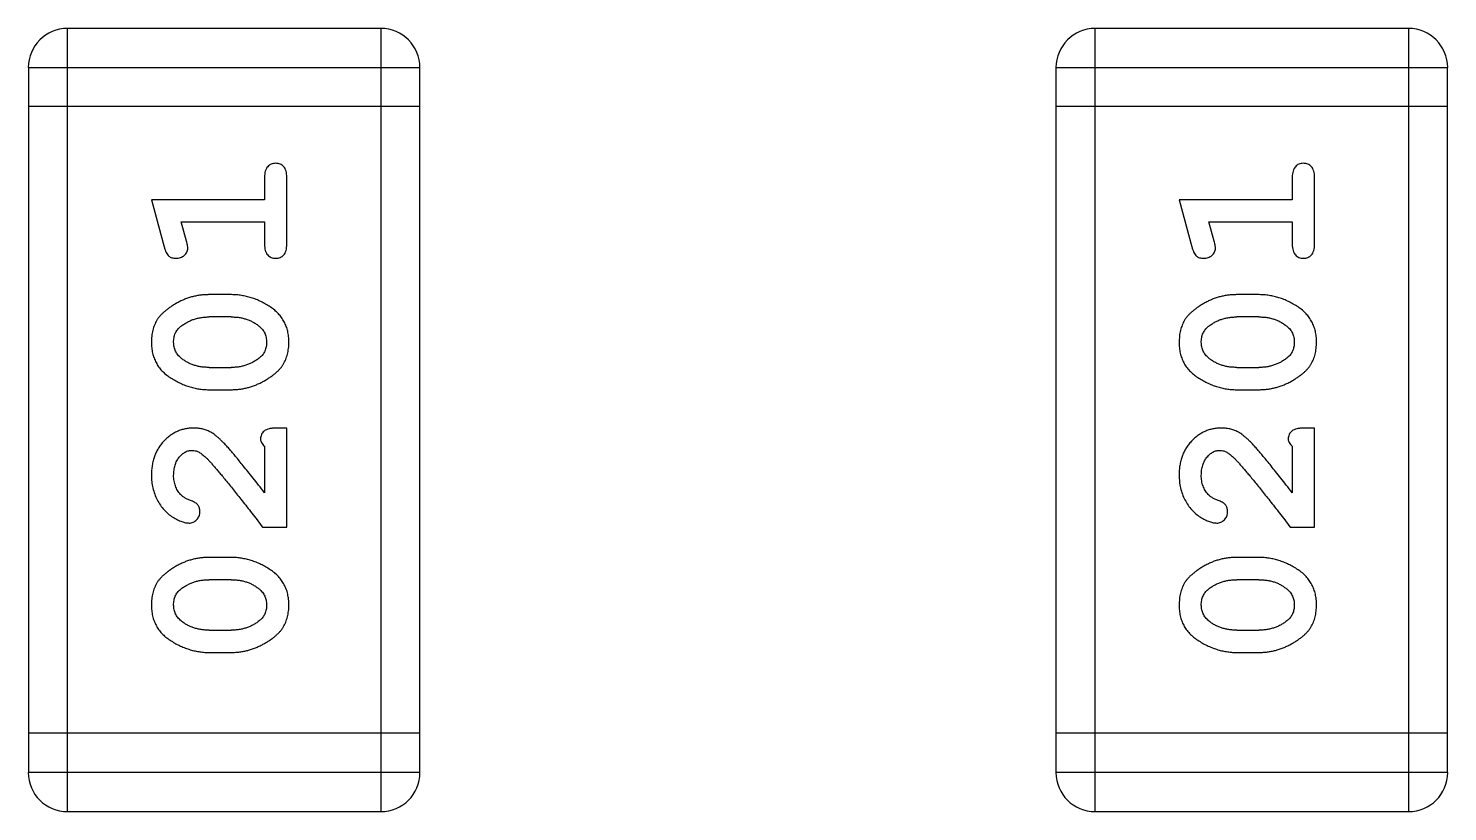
# Model space of a CAD drawing. Header units: millimetres. Extents: x 563 to 681, y 173 to 284.
# Drawn here: x 655.753 to 656.858, y 176.801 to 177.41 of the extents above; entities that cross this region are included whole.
import ezdxf

# ---------------------------------------------------------------- set-up
doc = ezdxf.new("R2010")
doc.units = ezdxf.units.MM
doc.header["$LTSCALE"] = 30.734
doc.layers.get('0').update_dxf_attribs({"linetype": 'CONTINUOUS'})

msp = doc.modelspace()

# ---------------------------------------------------------------- linework, layer by layer
at = {"linetype": 'Continuous'}
for p, q in [((656.0273, 177.4101), (655.7834, 177.4101)), ((655.7834, 176.8005), (655.7834, 177.4101)), ((656.0273, 177.4101), (656.0273, 176.8005)), ((656.8273, 177.4101), (656.5834, 177.4101)), ((656.5834, 176.8005), (656.5834, 177.4101)), ((656.8273, 177.4101), (656.8273, 176.8005)), ((655.753, 177.3796), (656.0578, 177.3796)), ((655.753, 177.3796), (655.753, 176.831)), ((656.0578, 176.831), (656.0578, 177.3796)), ((656.5529, 177.3796), (656.8577, 177.3796)), ((656.5529, 177.3796), (656.5529, 176.831)), ((656.8577, 176.831), (656.8577, 177.3796)), ((656.0578, 177.3492), (655.753, 177.3492)), ((656.8577, 177.3492), (656.5529, 177.3492)), ((655.9368, 177.2941), (655.9368, 177.2768)), ((655.9541, 177.2422), (655.9541, 177.2941)), ((656.7368, 177.2941), (656.7368, 177.2768)), ((656.7541, 177.2422), (656.7541, 177.2941)), ((655.9368, 177.2768), (655.8487, 177.2768)), ((655.8487, 177.2768), (655.8586, 177.2402)), ((656.7368, 177.2768), (656.6487, 177.2768)), ((656.6487, 177.2768), (656.6586, 177.2402)), ((655.8719, 177.2595), (655.9368, 177.2595)), ((655.876, 177.2445), (655.8719, 177.2595)), ((655.9368, 177.2595), (655.9368, 177.2422)), ((656.6718, 177.2595), (656.7368, 177.2595)), ((656.676, 177.2445), (656.6718, 177.2595)), ((656.7368, 177.2595), (656.7368, 177.2422)), ((655.9111, 177.2029), (655.8933, 177.2029)), ((656.7111, 177.2029), (656.6933, 177.2029)), ((655.9108, 177.1856), (655.8936, 177.1856)), ((656.7108, 177.1856), (656.6936, 177.1856)), ((655.8936, 177.1462), (655.9108, 177.1462)), ((656.6936, 177.1462), (656.7108, 177.1462)), ((655.8933, 177.1289), (655.9111, 177.1289)), ((656.6933, 177.1289), (656.7111, 177.1289)), ((655.9541, 177.099), (655.9463, 177.099)), ((655.9541, 177.0219), (655.9541, 177.099)), ((656.7541, 177.099), (656.7463, 177.099)), ((656.7541, 177.0219), (656.7541, 177.099)), ((655.9368, 177.0849), (655.9368, 177.0487)), ((656.7368, 177.0849), (656.7368, 177.0487)), ((655.9353, 177.0219), (655.9541, 177.0219)), ((656.7352, 177.0219), (656.7541, 177.0219)), ((655.9111, 176.9983), (655.8933, 176.9983)), ((656.7111, 176.9983), (656.6933, 176.9983)), ((655.9108, 176.981), (655.8936, 176.981)), ((656.7108, 176.981), (656.6936, 176.981)), ((655.8936, 176.9417), (655.9108, 176.9417)), ((656.6936, 176.9417), (656.7108, 176.9417)), ((655.8933, 176.9244), (655.9111, 176.9244)), ((656.6933, 176.9244), (656.7111, 176.9244)), ((656.0578, 176.8615), (655.753, 176.8615)), ((656.8577, 176.8615), (656.5529, 176.8615)), ((656.0578, 176.831), (655.753, 176.831)), ((656.8577, 176.831), (656.5529, 176.831)), ((655.7834, 176.8005), (656.0273, 176.8005)), ((656.5834, 176.8005), (656.8273, 176.8005))]:
    msp.add_line(p, q, dxfattribs=at)
for centre, start, end in [((655.7834, 177.3796), 90, 180), ((656.0273, 177.3796), 0, 90), ((656.5834, 177.3796), 90, 180), ((656.8273, 177.3796), 0, 90), ((655.7834, 176.831), 180, 270), ((656.0273, 176.831), 270, 0), ((656.5834, 176.831), 180, 270), ((656.8273, 176.831), 270, 0)]:
    msp.add_arc(centre, 0.0305, start, end, dxfattribs=at)
for points, knots in [([(655.9455, 177.3051), (655.9449, 177.3051), (655.9437, 177.305), (655.942, 177.3045), (655.9405, 177.3037), (655.9392, 177.3025), (655.9381, 177.301), (655.9373, 177.299), (655.9369, 177.2967), (655.9368, 177.295), (655.9368, 177.2941)], [0, 0, 0, 0, 0.11517, 0.223509, 0.328254, 0.438012, 0.553651, 0.682263, 0.830856, 1, 1, 1, 1]), ([(655.9541, 177.2941), (655.9541, 177.295), (655.9541, 177.2967), (655.9536, 177.299), (655.9529, 177.301), (655.9518, 177.3025), (655.9505, 177.3037), (655.949, 177.3045), (655.9473, 177.305), (655.9461, 177.3051), (655.9455, 177.3051)], [0, 0, 0, 0, 0.169012, 0.317488, 0.445429, 0.560977, 0.67065, 0.776666, 0.88492, 1, 1, 1, 1]), ([(656.7455, 177.3051), (656.7449, 177.3051), (656.7437, 177.305), (656.742, 177.3045), (656.7405, 177.3037), (656.7392, 177.3025), (656.7381, 177.301), (656.7373, 177.299), (656.7369, 177.2967), (656.7368, 177.295), (656.7368, 177.2941)], [0, 0, 0, 0, 0.11517, 0.223509, 0.328254, 0.438012, 0.553651, 0.682263, 0.830856, 1, 1, 1, 1]), ([(656.7541, 177.2941), (656.7541, 177.295), (656.7541, 177.2967), (656.7536, 177.299), (656.7529, 177.301), (656.7518, 177.3025), (656.7505, 177.3037), (656.7489, 177.3045), (656.7473, 177.305), (656.7461, 177.3051), (656.7455, 177.3051)], [0, 0, 0, 0, 0.169012, 0.317488, 0.445429, 0.560977, 0.67065, 0.776666, 0.88492, 1, 1, 1, 1]), ([(655.877, 177.2391), (655.877, 177.2394), (655.877, 177.2402), (655.8768, 177.2414), (655.8764, 177.2429), (655.8762, 177.2439), (655.876, 177.2445)], [0, 0, 0, 0, 0.183151, 0.413144, 0.682305, 1, 1, 1, 1]), ([(655.9368, 177.2422), (655.9368, 177.2413), (655.9369, 177.2396), (655.9373, 177.2373), (655.9381, 177.2353), (655.9392, 177.2338), (655.9405, 177.2326), (655.942, 177.2318), (655.9437, 177.2313), (655.9449, 177.2312), (655.9455, 177.2312)], [0, 0, 0, 0, 0.169102, 0.317658, 0.446239, 0.563118, 0.671828, 0.776546, 0.884858, 1, 1, 1, 1]), ([(655.9455, 177.2312), (655.9461, 177.2312), (655.9473, 177.2313), (655.949, 177.2318), (655.9505, 177.2326), (655.9518, 177.2338), (655.9529, 177.2353), (655.9536, 177.2373), (655.9541, 177.2396), (655.9541, 177.2413), (655.9541, 177.2422)], [0, 0, 0, 0, 0.115051, 0.223278, 0.329269, 0.437893, 0.554681, 0.682591, 0.83103, 1, 1, 1, 1]), ([(656.677, 177.2391), (656.677, 177.2394), (656.677, 177.2402), (656.6768, 177.2414), (656.6764, 177.2429), (656.6762, 177.2439), (656.676, 177.2445)], [0, 0, 0, 0, 0.183151, 0.413144, 0.682305, 1, 1, 1, 1]), ([(656.7368, 177.2422), (656.7368, 177.2413), (656.7369, 177.2396), (656.7373, 177.2373), (656.7381, 177.2353), (656.7392, 177.2338), (656.7405, 177.2326), (656.742, 177.2318), (656.7437, 177.2313), (656.7449, 177.2312), (656.7455, 177.2312)], [0, 0, 0, 0, 0.169102, 0.317658, 0.446239, 0.563118, 0.671828, 0.776546, 0.884858, 1, 1, 1, 1]), ([(656.7455, 177.2312), (656.7461, 177.2312), (656.7473, 177.2313), (656.7489, 177.2318), (656.7504, 177.2326), (656.7518, 177.2338), (656.7529, 177.2353), (656.7536, 177.2373), (656.7541, 177.2396), (656.7541, 177.2413), (656.7541, 177.2422)], [0, 0, 0, 0, 0.115051, 0.223278, 0.329269, 0.437893, 0.554681, 0.682591, 0.83103, 1, 1, 1, 1]), ([(655.8586, 177.2402), (655.8589, 177.2394), (655.8593, 177.2378), (655.8602, 177.2357), (655.8611, 177.2341), (655.8621, 177.2329), (655.8633, 177.2321), (655.8646, 177.2316), (655.8661, 177.2312), (655.8672, 177.2312), (655.8678, 177.2312)], [0, 0, 0, 0, 0.187321, 0.344927, 0.475328, 0.579604, 0.674244, 0.773631, 0.882025, 1, 1, 1, 1]), ([(655.8678, 177.2312), (655.8684, 177.2312), (655.8696, 177.2312), (655.8714, 177.2317), (655.873, 177.2324), (655.8744, 177.2335), (655.8756, 177.2347), (655.8764, 177.236), (655.8769, 177.2375), (655.877, 177.2385), (655.877, 177.2391)], [0, 0, 0, 0, 0.138815, 0.27042, 0.39836, 0.52875, 0.654955, 0.771147, 0.884581, 1, 1, 1, 1]), ([(656.6586, 177.2402), (656.6589, 177.2394), (656.6593, 177.2378), (656.6602, 177.2357), (656.6611, 177.2341), (656.6621, 177.2329), (656.6633, 177.2321), (656.6646, 177.2316), (656.6661, 177.2312), (656.6672, 177.2312), (656.6678, 177.2312)], [0, 0, 0, 0, 0.187321, 0.344927, 0.475328, 0.579604, 0.674244, 0.773631, 0.882025, 1, 1, 1, 1]), ([(656.6678, 177.2312), (656.6684, 177.2312), (656.6696, 177.2312), (656.6714, 177.2317), (656.673, 177.2324), (656.6744, 177.2335), (656.6755, 177.2347), (656.6764, 177.236), (656.6769, 177.2375), (656.677, 177.2385), (656.677, 177.2391)], [0, 0, 0, 0, 0.138815, 0.27042, 0.39836, 0.52875, 0.654955, 0.771147, 0.884581, 1, 1, 1, 1]), ([(655.8933, 177.2029), (655.8923, 177.2028), (655.8901, 177.2028), (655.8869, 177.2025), (655.8838, 177.202), (655.8807, 177.2013), (655.8776, 177.2004), (655.8746, 177.1993), (655.8717, 177.198), (655.8688, 177.1965), (655.8661, 177.1949), (655.8635, 177.1932), (655.8612, 177.1916), (655.8591, 177.1899), (655.8572, 177.1882), (655.8556, 177.1865), (655.8541, 177.1848), (655.8526, 177.1824), (655.851, 177.1792), (655.8497, 177.1751), (655.8489, 177.1705), (655.8488, 177.1673), (655.8487, 177.1657)], [0, 0, 0, 0, 0.049855, 0.099516, 0.148482, 0.19758, 0.246804, 0.296268, 0.346517, 0.397047, 0.446826, 0.49336, 0.537801, 0.579207, 0.617974, 0.654833, 0.689171, 0.722088, 0.786392, 0.853518, 0.924186, 1, 1, 1, 1]), ([(655.9557, 177.166), (655.9557, 177.1674), (655.9556, 177.1702), (655.9549, 177.1743), (655.9538, 177.1782), (655.9522, 177.1817), (655.9501, 177.1851), (655.9476, 177.1881), (655.9447, 177.1909), (655.9413, 177.1934), (655.9377, 177.1955), (655.934, 177.1975), (655.9303, 177.1992), (655.9265, 177.2005), (655.9227, 177.2015), (655.9189, 177.2023), (655.915, 177.2028), (655.9124, 177.2028), (655.9111, 177.2029)], [0, 0, 0, 0, 0.067217, 0.131051, 0.19272, 0.252824, 0.312745, 0.373449, 0.436041, 0.501494, 0.567761, 0.632087, 0.695096, 0.757109, 0.817993, 0.878657, 0.939311, 1, 1, 1, 1]), ([(656.6933, 177.2029), (656.6923, 177.2028), (656.6901, 177.2028), (656.6869, 177.2025), (656.6838, 177.202), (656.6807, 177.2013), (656.6776, 177.2004), (656.6746, 177.1993), (656.6717, 177.198), (656.6688, 177.1965), (656.666, 177.1949), (656.6635, 177.1932), (656.6612, 177.1916), (656.6591, 177.1899), (656.6572, 177.1882), (656.6556, 177.1865), (656.6541, 177.1848), (656.6526, 177.1824), (656.651, 177.1792), (656.6497, 177.1751), (656.6489, 177.1705), (656.6488, 177.1673), (656.6487, 177.1657)], [0, 0, 0, 0, 0.049855, 0.099516, 0.148482, 0.19758, 0.246804, 0.296268, 0.346517, 0.397047, 0.446826, 0.49336, 0.537801, 0.579207, 0.617974, 0.654833, 0.689171, 0.722088, 0.786392, 0.853518, 0.924186, 1, 1, 1, 1]), ([(656.7557, 177.166), (656.7557, 177.1674), (656.7556, 177.1702), (656.7549, 177.1743), (656.7537, 177.1782), (656.7522, 177.1817), (656.7501, 177.1851), (656.7476, 177.1881), (656.7447, 177.1909), (656.7413, 177.1934), (656.7377, 177.1955), (656.734, 177.1975), (656.7303, 177.1992), (656.7265, 177.2005), (656.7227, 177.2015), (656.7189, 177.2023), (656.715, 177.2028), (656.7124, 177.2028), (656.7111, 177.2029)], [0, 0, 0, 0, 0.067217, 0.131051, 0.19272, 0.252824, 0.312745, 0.373449, 0.436041, 0.501494, 0.567761, 0.632087, 0.695096, 0.757109, 0.817993, 0.878657, 0.939311, 1, 1, 1, 1]), ([(655.866, 177.1658), (655.866, 177.1665), (655.8661, 177.1677), (655.8663, 177.1695), (655.8667, 177.1712), (655.8673, 177.1728), (655.8681, 177.1743), (655.869, 177.1756), (655.8701, 177.1769), (655.8709, 177.1776), (655.8713, 177.178)], [0, 0, 0, 0, 0.138115, 0.270177, 0.397547, 0.520057, 0.63869, 0.757499, 0.878226, 1, 1, 1, 1]), ([(655.8713, 177.178), (655.8721, 177.1786), (655.8737, 177.1798), (655.8763, 177.1813), (655.8789, 177.1827), (655.8817, 177.1837), (655.8845, 177.1845), (655.8874, 177.1851), (655.8905, 177.1855), (655.8926, 177.1855), (655.8936, 177.1856)], [0, 0, 0, 0, 0.125331, 0.248948, 0.371201, 0.494032, 0.616811, 0.742104, 0.868849, 1, 1, 1, 1]), ([(655.9108, 177.1856), (655.9119, 177.1855), (655.914, 177.1855), (655.917, 177.1852), (655.9199, 177.1846), (655.9227, 177.1838), (655.9254, 177.1828), (655.9279, 177.1815), (655.9304, 177.18), (655.9319, 177.1789), (655.9326, 177.1783)], [0, 0, 0, 0, 0.135449, 0.266263, 0.393429, 0.516942, 0.639128, 0.758779, 0.879341, 1, 1, 1, 1]), ([(655.9326, 177.1783), (655.9331, 177.1779), (655.934, 177.1771), (655.9351, 177.1758), (655.9362, 177.1744), (655.937, 177.1728), (655.9376, 177.1713), (655.9381, 177.1696), (655.9383, 177.1678), (655.9384, 177.1666), (655.9384, 177.166)], [0, 0, 0, 0, 0.129853, 0.25607, 0.380154, 0.49978, 0.62208, 0.743277, 0.868791, 1, 1, 1, 1]), ([(656.666, 177.1658), (656.666, 177.1665), (656.6661, 177.1677), (656.6663, 177.1695), (656.6667, 177.1712), (656.6673, 177.1728), (656.6681, 177.1743), (656.669, 177.1756), (656.6701, 177.1769), (656.6709, 177.1776), (656.6713, 177.178)], [0, 0, 0, 0, 0.138115, 0.270177, 0.397547, 0.520057, 0.63869, 0.757499, 0.878226, 1, 1, 1, 1]), ([(656.6713, 177.178), (656.6721, 177.1786), (656.6737, 177.1798), (656.6762, 177.1813), (656.6789, 177.1827), (656.6816, 177.1837), (656.6845, 177.1845), (656.6874, 177.1851), (656.6905, 177.1855), (656.6926, 177.1855), (656.6936, 177.1856)], [0, 0, 0, 0, 0.125331, 0.248948, 0.371201, 0.494032, 0.616811, 0.742104, 0.868849, 1, 1, 1, 1]), ([(656.7108, 177.1856), (656.7119, 177.1855), (656.7139, 177.1855), (656.717, 177.1852), (656.7199, 177.1846), (656.7227, 177.1838), (656.7254, 177.1828), (656.7279, 177.1815), (656.7304, 177.18), (656.7318, 177.1789), (656.7326, 177.1783)], [0, 0, 0, 0, 0.135449, 0.266263, 0.393429, 0.516942, 0.639128, 0.758779, 0.879341, 1, 1, 1, 1]), ([(656.7326, 177.1783), (656.733, 177.1779), (656.734, 177.1771), (656.7351, 177.1758), (656.7361, 177.1744), (656.737, 177.1728), (656.7376, 177.1713), (656.7381, 177.1696), (656.7383, 177.1678), (656.7384, 177.1666), (656.7384, 177.166)], [0, 0, 0, 0, 0.129853, 0.25607, 0.380154, 0.49978, 0.62208, 0.743277, 0.868791, 1, 1, 1, 1]), ([(655.8487, 177.1657), (655.8488, 177.1643), (655.8488, 177.1615), (655.8496, 177.1574), (655.8507, 177.1536), (655.8523, 177.15), (655.8543, 177.1467), (655.8568, 177.1436), (655.8598, 177.1408), (655.8632, 177.1384), (655.8668, 177.1362), (655.8705, 177.1343), (655.8742, 177.1326), (655.8779, 177.1313), (655.8817, 177.1302), (655.8856, 177.1295), (655.8894, 177.129), (655.892, 177.1289), (655.8933, 177.1289)], [0, 0, 0, 0, 0.06692, 0.130834, 0.19258, 0.252759, 0.312631, 0.373411, 0.436359, 0.501894, 0.568244, 0.632472, 0.69556, 0.757163, 0.818592, 0.878885, 0.939235, 1, 1, 1, 1]), ([(655.8718, 177.1535), (655.8714, 177.1539), (655.8705, 177.1547), (655.8693, 177.156), (655.8683, 177.1574), (655.8675, 177.1589), (655.8668, 177.1605), (655.8664, 177.1622), (655.8661, 177.164), (655.8661, 177.1652), (655.866, 177.1658)], [0, 0, 0, 0, 0.13042, 0.256046, 0.378133, 0.498725, 0.620452, 0.742761, 0.869406, 1, 1, 1, 1]), ([(655.9111, 177.1289), (655.9122, 177.1289), (655.9143, 177.129), (655.9175, 177.1293), (655.9206, 177.1298), (655.9237, 177.1305), (655.9267, 177.1313), (655.9297, 177.1325), (655.9327, 177.1337), (655.9356, 177.1352), (655.9383, 177.1368), (655.9408, 177.1384), (655.9432, 177.1401), (655.9453, 177.1417), (655.9471, 177.1434), (655.9488, 177.1451), (655.9502, 177.1468), (655.9518, 177.1492), (655.9534, 177.1524), (655.9547, 177.1566), (655.9556, 177.1611), (655.9557, 177.1643), (655.9557, 177.166)], [0, 0, 0, 0, 0.049886, 0.09882, 0.148132, 0.19689, 0.246038, 0.295176, 0.345305, 0.395692, 0.445312, 0.491875, 0.535813, 0.577009, 0.616081, 0.652689, 0.687585, 0.720206, 0.785062, 0.85223, 0.923759, 1, 1, 1, 1]), ([(655.9384, 177.166), (655.9384, 177.1654), (655.9384, 177.1641), (655.9381, 177.1623), (655.9377, 177.1606), (655.9371, 177.159), (655.9364, 177.1576), (655.9355, 177.1562), (655.9344, 177.155), (655.9335, 177.1542), (655.9331, 177.1539)], [0, 0, 0, 0, 0.139844, 0.271849, 0.399162, 0.521619, 0.6402, 0.758957, 0.87828, 1, 1, 1, 1]), ([(656.6487, 177.1657), (656.6488, 177.1643), (656.6488, 177.1615), (656.6495, 177.1574), (656.6507, 177.1536), (656.6522, 177.15), (656.6543, 177.1467), (656.6568, 177.1436), (656.6598, 177.1408), (656.6632, 177.1384), (656.6668, 177.1362), (656.6705, 177.1343), (656.6742, 177.1326), (656.6779, 177.1313), (656.6817, 177.1302), (656.6856, 177.1295), (656.6894, 177.129), (656.692, 177.1289), (656.6933, 177.1289)], [0, 0, 0, 0, 0.06692, 0.130834, 0.19258, 0.252759, 0.312631, 0.373411, 0.436359, 0.501894, 0.568244, 0.632472, 0.69556, 0.757163, 0.818592, 0.878885, 0.939235, 1, 1, 1, 1]), ([(656.6718, 177.1535), (656.6714, 177.1539), (656.6705, 177.1547), (656.6693, 177.156), (656.6683, 177.1574), (656.6674, 177.1589), (656.6668, 177.1605), (656.6664, 177.1622), (656.6661, 177.164), (656.666, 177.1652), (656.666, 177.1658)], [0, 0, 0, 0, 0.13042, 0.256046, 0.378133, 0.498725, 0.620452, 0.742761, 0.869406, 1, 1, 1, 1]), ([(656.7111, 177.1289), (656.7122, 177.1289), (656.7143, 177.129), (656.7175, 177.1293), (656.7206, 177.1298), (656.7237, 177.1305), (656.7267, 177.1313), (656.7297, 177.1325), (656.7327, 177.1337), (656.7356, 177.1352), (656.7383, 177.1368), (656.7408, 177.1384), (656.7431, 177.1401), (656.7453, 177.1417), (656.7471, 177.1434), (656.7488, 177.1451), (656.7502, 177.1468), (656.7518, 177.1492), (656.7534, 177.1524), (656.7547, 177.1566), (656.7556, 177.1611), (656.7556, 177.1643), (656.7557, 177.166)], [0, 0, 0, 0, 0.049886, 0.09882, 0.148132, 0.19689, 0.246038, 0.295176, 0.345305, 0.395692, 0.445312, 0.491875, 0.535813, 0.577009, 0.616081, 0.652689, 0.687585, 0.720206, 0.785062, 0.85223, 0.923759, 1, 1, 1, 1]), ([(656.7384, 177.166), (656.7384, 177.1654), (656.7384, 177.1641), (656.7381, 177.1623), (656.7377, 177.1606), (656.7371, 177.159), (656.7364, 177.1576), (656.7354, 177.1562), (656.7343, 177.155), (656.7335, 177.1542), (656.7331, 177.1539)], [0, 0, 0, 0, 0.139844, 0.271849, 0.399162, 0.521619, 0.6402, 0.758957, 0.87828, 1, 1, 1, 1]), ([(655.8936, 177.1462), (655.8926, 177.1463), (655.8905, 177.1463), (655.8874, 177.1466), (655.8845, 177.1472), (655.8817, 177.148), (655.879, 177.149), (655.8765, 177.1503), (655.8741, 177.1517), (655.8726, 177.1529), (655.8718, 177.1535)], [0, 0, 0, 0, 0.135446, 0.266257, 0.393419, 0.517936, 0.639137, 0.758785, 0.879345, 1, 1, 1, 1]), ([(655.9331, 177.1539), (655.9323, 177.1533), (655.9307, 177.152), (655.9282, 177.1505), (655.9256, 177.1492), (655.9228, 177.1481), (655.92, 177.1473), (655.917, 177.1466), (655.9139, 177.1463), (655.9119, 177.1462), (655.9108, 177.1462)], [0, 0, 0, 0, 0.124927, 0.248361, 0.370889, 0.492583, 0.61616, 0.741472, 0.869044, 1, 1, 1, 1]), ([(656.6936, 177.1462), (656.6925, 177.1463), (656.6905, 177.1463), (656.6874, 177.1466), (656.6845, 177.1472), (656.6817, 177.148), (656.679, 177.149), (656.6765, 177.1503), (656.674, 177.1517), (656.6726, 177.1529), (656.6718, 177.1535)], [0, 0, 0, 0, 0.135446, 0.266257, 0.393419, 0.517936, 0.639137, 0.758785, 0.879345, 1, 1, 1, 1]), ([(656.7331, 177.1539), (656.7323, 177.1533), (656.7307, 177.152), (656.7282, 177.1505), (656.7256, 177.1492), (656.7228, 177.1481), (656.7199, 177.1473), (656.717, 177.1466), (656.7139, 177.1463), (656.7119, 177.1462), (656.7108, 177.1462)], [0, 0, 0, 0, 0.124927, 0.248361, 0.370889, 0.492583, 0.61616, 0.741472, 0.869044, 1, 1, 1, 1]), ([(655.8815, 177.099), (655.8804, 177.099), (655.8782, 177.0989), (655.8749, 177.0985), (655.8718, 177.0976), (655.8689, 177.0965), (655.866, 177.095), (655.8633, 177.0933), (655.8607, 177.0911), (655.8583, 177.0888), (655.856, 177.0861), (655.8541, 177.0833), (655.8524, 177.0802), (655.851, 177.077), (655.85, 177.0736), (655.8493, 177.07), (655.8488, 177.0662), (655.8488, 177.0637), (655.8487, 177.0624)], [0, 0, 0, 0, 0.060981, 0.120256, 0.178148, 0.236115, 0.293993, 0.352864, 0.413358, 0.476056, 0.539296, 0.602396, 0.665116, 0.728325, 0.792919, 0.859317, 0.928302, 1, 1, 1, 1]), ([(655.9098, 177.0823), (655.909, 177.0831), (655.9075, 177.0848), (655.9053, 177.0872), (655.9032, 177.0893), (655.9012, 177.0912), (655.8993, 177.0928), (655.8976, 177.0942), (655.8959, 177.0953), (655.8939, 177.0964), (655.8913, 177.0975), (655.8882, 177.0984), (655.8849, 177.0989), (655.8826, 177.099), (655.8815, 177.099)], [0, 0, 0, 0, 0.103002, 0.197728, 0.285279, 0.365235, 0.437224, 0.502446, 0.560545, 0.611446, 0.707576, 0.80349, 0.900532, 1, 1, 1, 1]), ([(655.9463, 177.099), (655.9452, 177.099), (655.9432, 177.099), (655.9405, 177.0985), (655.9383, 177.0979), (655.9365, 177.0968), (655.9352, 177.0955), (655.9343, 177.094), (655.9338, 177.0922), (655.9337, 177.091), (655.9337, 177.0904)], [0, 0, 0, 0, 0.1844, 0.34094, 0.473574, 0.586824, 0.690029, 0.789175, 0.890445, 1, 1, 1, 1]), ([(656.6815, 177.099), (656.6804, 177.099), (656.6782, 177.0989), (656.6749, 177.0985), (656.6718, 177.0976), (656.6688, 177.0965), (656.666, 177.095), (656.6633, 177.0933), (656.6607, 177.0911), (656.6583, 177.0888), (656.656, 177.0861), (656.654, 177.0833), (656.6524, 177.0802), (656.651, 177.077), (656.65, 177.0736), (656.6492, 177.07), (656.6488, 177.0662), (656.6487, 177.0637), (656.6487, 177.0624)], [0, 0, 0, 0, 0.060981, 0.120256, 0.178148, 0.236115, 0.293993, 0.352864, 0.413358, 0.476056, 0.539296, 0.602396, 0.665116, 0.728325, 0.792919, 0.859317, 0.928302, 1, 1, 1, 1]), ([(656.7098, 177.0823), (656.709, 177.0831), (656.7075, 177.0848), (656.7053, 177.0872), (656.7032, 177.0893), (656.7012, 177.0912), (656.6993, 177.0928), (656.6976, 177.0942), (656.6959, 177.0953), (656.6939, 177.0964), (656.6913, 177.0975), (656.6881, 177.0984), (656.6849, 177.0989), (656.6826, 177.099), (656.6815, 177.099)], [0, 0, 0, 0, 0.103002, 0.197728, 0.285279, 0.365235, 0.437224, 0.502446, 0.560545, 0.611446, 0.707576, 0.80349, 0.900532, 1, 1, 1, 1]), ([(656.7463, 177.099), (656.7452, 177.099), (656.7432, 177.099), (656.7405, 177.0985), (656.7383, 177.0979), (656.7365, 177.0968), (656.7352, 177.0955), (656.7343, 177.094), (656.7337, 177.0922), (656.7337, 177.091), (656.7337, 177.0904)], [0, 0, 0, 0, 0.1844, 0.34094, 0.473574, 0.586824, 0.690029, 0.789175, 0.890445, 1, 1, 1, 1]), ([(655.9337, 177.0904), (655.9337, 177.0899), (655.9338, 177.089), (655.9345, 177.0876), (655.9355, 177.0862), (655.9363, 177.0853), (655.9368, 177.0849)], [0, 0, 0, 0, 0.20611, 0.432681, 0.695597, 1, 1, 1, 1]), ([(656.7337, 177.0904), (656.7337, 177.0899), (656.7338, 177.089), (656.7345, 177.0876), (656.7355, 177.0862), (656.7363, 177.0853), (656.7368, 177.0849)], [0, 0, 0, 0, 0.20611, 0.432681, 0.695597, 1, 1, 1, 1]), ([(655.866, 177.0622), (655.8661, 177.0636), (655.8662, 177.0663), (655.867, 177.0701), (655.8684, 177.0735), (655.8703, 177.0764), (655.8726, 177.0787), (655.875, 177.0805), (655.8778, 177.0815), (655.8796, 177.0817), (655.8806, 177.0817)], [0, 0, 0, 0, 0.156344, 0.299348, 0.4327, 0.561, 0.682299, 0.791883, 0.89611, 1, 1, 1, 1]), ([(655.8806, 177.0817), (655.8813, 177.0817), (655.883, 177.0815), (655.8854, 177.0806), (655.8879, 177.079), (655.8894, 177.0777), (655.8903, 177.077)], [0, 0, 0, 0, 0.212836, 0.442809, 0.70317, 1, 1, 1, 1]), ([(655.8903, 177.077), (655.8907, 177.0765), (655.8917, 177.0756), (655.8933, 177.074), (655.895, 177.0721), (655.8969, 177.0699), (655.899, 177.0674), (655.9014, 177.0647), (655.9039, 177.0617), (655.9066, 177.0584), (655.9095, 177.0548), (655.9126, 177.0509), (655.9159, 177.0468), (655.9194, 177.0424), (655.9231, 177.0377), (655.927, 177.0327), (655.9311, 177.0274), (655.9338, 177.0238), (655.9353, 177.0219)], [0, 0, 0, 0, 0.026647, 0.057942, 0.094152, 0.134806, 0.180631, 0.231142, 0.286385, 0.346321, 0.411439, 0.481035, 0.555329, 0.634592, 0.718826, 0.807759, 0.901393, 1, 1, 1, 1]), ([(655.9368, 177.0487), (655.9353, 177.0507), (655.9323, 177.0545), (655.928, 177.06), (655.924, 177.065), (655.9204, 177.0694), (655.9173, 177.0734), (655.9144, 177.0768), (655.912, 177.0797), (655.9105, 177.0815), (655.9098, 177.0823)], [0, 0, 0, 0, 0.176662, 0.337826, 0.484741, 0.617764, 0.73494, 0.837793, 0.926412, 1, 1, 1, 1]), ([(656.666, 177.0622), (656.6661, 177.0636), (656.6661, 177.0663), (656.667, 177.0701), (656.6684, 177.0735), (656.6703, 177.0764), (656.6726, 177.0787), (656.675, 177.0805), (656.6777, 177.0815), (656.6796, 177.0817), (656.6805, 177.0817)], [0, 0, 0, 0, 0.156344, 0.299348, 0.4327, 0.561, 0.682299, 0.791883, 0.89611, 1, 1, 1, 1]), ([(656.6805, 177.0817), (656.6813, 177.0817), (656.683, 177.0815), (656.6854, 177.0806), (656.6879, 177.079), (656.6894, 177.0777), (656.6903, 177.077)], [0, 0, 0, 0, 0.212836, 0.442809, 0.70317, 1, 1, 1, 1]), ([(656.6903, 177.077), (656.6907, 177.0765), (656.6917, 177.0756), (656.6932, 177.074), (656.695, 177.0721), (656.6969, 177.0699), (656.699, 177.0674), (656.7014, 177.0647), (656.7039, 177.0617), (656.7066, 177.0584), (656.7095, 177.0548), (656.7126, 177.0509), (656.7159, 177.0468), (656.7194, 177.0424), (656.7231, 177.0377), (656.727, 177.0327), (656.731, 177.0274), (656.7338, 177.0238), (656.7352, 177.0219)], [0, 0, 0, 0, 0.026647, 0.057942, 0.094152, 0.134806, 0.180631, 0.231142, 0.286385, 0.346321, 0.411439, 0.481035, 0.555329, 0.634592, 0.718826, 0.807759, 0.901393, 1, 1, 1, 1]), ([(656.7368, 177.0487), (656.7352, 177.0507), (656.7323, 177.0545), (656.7279, 177.06), (656.724, 177.065), (656.7204, 177.0694), (656.7173, 177.0734), (656.7144, 177.0768), (656.712, 177.0797), (656.7105, 177.0815), (656.7098, 177.0823)], [0, 0, 0, 0, 0.176662, 0.337826, 0.484741, 0.617764, 0.73494, 0.837793, 0.926412, 1, 1, 1, 1]), ([(655.8487, 177.0624), (655.8488, 177.0607), (655.8489, 177.0573), (655.8498, 177.0524), (655.8512, 177.0476), (655.8532, 177.0431), (655.8556, 177.039), (655.8585, 177.0353), (655.8617, 177.0322), (655.8653, 177.0297), (655.8689, 177.0277), (655.8722, 177.0262), (655.8752, 177.0253), (655.8772, 177.0252), (655.8781, 177.0251)], [0, 0, 0, 0, 0.098286, 0.193983, 0.289056, 0.384352, 0.477435, 0.566197, 0.652355, 0.737986, 0.818188, 0.887401, 0.94802, 1, 1, 1, 1]), ([(655.8714, 177.0474), (655.871, 177.0479), (655.8701, 177.0489), (655.869, 177.0505), (655.8681, 177.0522), (655.8674, 177.054), (655.8668, 177.056), (655.8664, 177.058), (655.8661, 177.0601), (655.866, 177.0615), (655.866, 177.0622)], [0, 0, 0, 0, 0.121873, 0.243139, 0.363336, 0.485133, 0.607572, 0.734701, 0.864814, 1, 1, 1, 1]), ([(656.6487, 177.0624), (656.6488, 177.0607), (656.6489, 177.0573), (656.6497, 177.0524), (656.6512, 177.0476), (656.6532, 177.0431), (656.6556, 177.039), (656.6585, 177.0353), (656.6617, 177.0322), (656.6653, 177.0297), (656.6688, 177.0277), (656.6722, 177.0262), (656.6752, 177.0253), (656.6771, 177.0252), (656.678, 177.0251)], [0, 0, 0, 0, 0.098286, 0.193983, 0.289056, 0.384352, 0.477435, 0.566197, 0.652355, 0.737986, 0.818188, 0.887401, 0.94802, 1, 1, 1, 1]), ([(656.6714, 177.0474), (656.671, 177.0479), (656.6701, 177.0489), (656.669, 177.0505), (656.6681, 177.0522), (656.6673, 177.054), (656.6667, 177.056), (656.6663, 177.058), (656.666, 177.0601), (656.666, 177.0615), (656.666, 177.0622)], [0, 0, 0, 0, 0.121873, 0.243139, 0.363336, 0.485133, 0.607572, 0.734701, 0.864814, 1, 1, 1, 1]), ([(655.8799, 177.0424), (655.879, 177.0427), (655.8773, 177.0433), (655.875, 177.0445), (655.873, 177.0458), (655.8719, 177.0468), (655.8714, 177.0474)], [0, 0, 0, 0, 0.285518, 0.544185, 0.781367, 1, 1, 1, 1]), ([(655.8865, 177.0339), (655.8865, 177.0344), (655.8864, 177.0354), (655.8862, 177.0367), (655.8857, 177.038), (655.885, 177.0391), (655.8841, 177.0401), (655.8829, 177.041), (655.8815, 177.0418), (655.8805, 177.0422), (655.8799, 177.0424)], [0, 0, 0, 0, 0.127347, 0.246131, 0.359406, 0.470543, 0.586092, 0.711469, 0.847022, 1, 1, 1, 1]), ([(656.6799, 177.0424), (656.679, 177.0427), (656.6773, 177.0433), (656.675, 177.0445), (656.673, 177.0458), (656.6719, 177.0468), (656.6714, 177.0474)], [0, 0, 0, 0, 0.285518, 0.544185, 0.781367, 1, 1, 1, 1]), ([(656.6865, 177.0339), (656.6865, 177.0344), (656.6864, 177.0354), (656.6861, 177.0367), (656.6857, 177.038), (656.685, 177.0391), (656.6841, 177.0401), (656.6829, 177.041), (656.6815, 177.0418), (656.6805, 177.0422), (656.6799, 177.0424)], [0, 0, 0, 0, 0.127347, 0.246131, 0.359406, 0.470543, 0.586092, 0.711469, 0.847022, 1, 1, 1, 1]), ([(655.8781, 177.0251), (655.8786, 177.0251), (655.8797, 177.0252), (655.8812, 177.0257), (655.8827, 177.0265), (655.884, 177.0277), (655.8851, 177.029), (655.8859, 177.0305), (655.8864, 177.0322), (655.8865, 177.0333), (655.8865, 177.0339)], [0, 0, 0, 0, 0.120856, 0.239483, 0.360995, 0.490166, 0.620982, 0.746416, 0.870253, 1, 1, 1, 1]), ([(656.678, 177.0251), (656.6786, 177.0251), (656.6797, 177.0252), (656.6812, 177.0257), (656.6827, 177.0265), (656.684, 177.0277), (656.6851, 177.029), (656.6859, 177.0305), (656.6864, 177.0322), (656.6865, 177.0333), (656.6865, 177.0339)], [0, 0, 0, 0, 0.120856, 0.239483, 0.360995, 0.490166, 0.620982, 0.746416, 0.870253, 1, 1, 1, 1]), ([(655.8933, 176.9983), (655.8923, 176.9983), (655.8901, 176.9983), (655.8869, 176.998), (655.8838, 176.9975), (655.8807, 176.9968), (655.8776, 176.9959), (655.8746, 176.9948), (655.8717, 176.9935), (655.8688, 176.992), (655.8661, 176.9904), (655.8635, 176.9887), (655.8612, 176.9871), (655.8591, 176.9854), (655.8572, 176.9837), (655.8556, 176.982), (655.8541, 176.9803), (655.8526, 176.9779), (655.851, 176.9747), (655.8497, 176.9705), (655.8489, 176.966), (655.8488, 176.9628), (655.8487, 176.9612)], [0, 0, 0, 0, 0.049855, 0.099516, 0.148482, 0.19758, 0.246804, 0.296268, 0.346517, 0.397047, 0.446826, 0.49336, 0.537801, 0.579207, 0.617974, 0.654833, 0.689171, 0.722088, 0.786392, 0.853518, 0.924186, 1, 1, 1, 1]), ([(655.9557, 176.9615), (655.9557, 176.9629), (655.9556, 176.9657), (655.9549, 176.9698), (655.9538, 176.9736), (655.9522, 176.9772), (655.9501, 176.9805), (655.9476, 176.9836), (655.9447, 176.9864), (655.9413, 176.9888), (655.9377, 176.991), (655.934, 176.993), (655.9303, 176.9946), (655.9265, 176.996), (655.9227, 176.997), (655.9189, 176.9978), (655.915, 176.9983), (655.9124, 176.9983), (655.9111, 176.9983)], [0, 0, 0, 0, 0.067217, 0.131051, 0.19272, 0.252824, 0.312745, 0.373449, 0.436041, 0.501494, 0.567761, 0.632087, 0.695096, 0.757109, 0.817993, 0.878657, 0.939311, 1, 1, 1, 1]), ([(656.6933, 176.9983), (656.6923, 176.9983), (656.6901, 176.9983), (656.6869, 176.998), (656.6838, 176.9975), (656.6807, 176.9968), (656.6776, 176.9959), (656.6746, 176.9948), (656.6717, 176.9935), (656.6688, 176.992), (656.666, 176.9904), (656.6635, 176.9887), (656.6612, 176.9871), (656.6591, 176.9854), (656.6572, 176.9837), (656.6556, 176.982), (656.6541, 176.9803), (656.6526, 176.9779), (656.651, 176.9747), (656.6497, 176.9705), (656.6489, 176.966), (656.6488, 176.9628), (656.6487, 176.9612)], [0, 0, 0, 0, 0.049855, 0.099516, 0.148482, 0.19758, 0.246804, 0.296268, 0.346517, 0.397047, 0.446826, 0.49336, 0.537801, 0.579207, 0.617974, 0.654833, 0.689171, 0.722088, 0.786392, 0.853518, 0.924186, 1, 1, 1, 1]), ([(656.7557, 176.9615), (656.7557, 176.9629), (656.7556, 176.9657), (656.7549, 176.9698), (656.7537, 176.9736), (656.7522, 176.9772), (656.7501, 176.9805), (656.7476, 176.9836), (656.7447, 176.9864), (656.7413, 176.9888), (656.7377, 176.991), (656.734, 176.993), (656.7303, 176.9946), (656.7265, 176.996), (656.7227, 176.997), (656.7189, 176.9978), (656.715, 176.9983), (656.7124, 176.9983), (656.7111, 176.9983)], [0, 0, 0, 0, 0.067217, 0.131051, 0.19272, 0.252824, 0.312745, 0.373449, 0.436041, 0.501494, 0.567761, 0.632087, 0.695096, 0.757109, 0.817993, 0.878657, 0.939311, 1, 1, 1, 1]), ([(655.8713, 176.9735), (655.8721, 176.9741), (655.8737, 176.9753), (655.8763, 176.9768), (655.8789, 176.9781), (655.8817, 176.9792), (655.8845, 176.98), (655.8874, 176.9806), (655.8905, 176.981), (655.8926, 176.981), (655.8936, 176.981)], [0, 0, 0, 0, 0.125331, 0.248948, 0.371201, 0.494032, 0.616811, 0.742104, 0.868849, 1, 1, 1, 1]), ([(655.9108, 176.981), (655.9119, 176.981), (655.914, 176.981), (655.917, 176.9806), (655.9199, 176.9801), (655.9227, 176.9793), (655.9254, 176.9783), (655.9279, 176.977), (655.9304, 176.9755), (655.9319, 176.9744), (655.9326, 176.9738)], [0, 0, 0, 0, 0.135449, 0.266263, 0.393429, 0.516942, 0.639128, 0.758779, 0.879341, 1, 1, 1, 1]), ([(656.6713, 176.9735), (656.6721, 176.9741), (656.6737, 176.9753), (656.6762, 176.9768), (656.6789, 176.9781), (656.6816, 176.9792), (656.6845, 176.98), (656.6874, 176.9806), (656.6905, 176.981), (656.6926, 176.981), (656.6936, 176.981)], [0, 0, 0, 0, 0.125331, 0.248948, 0.371201, 0.494032, 0.616811, 0.742104, 0.868849, 1, 1, 1, 1]), ([(656.7108, 176.981), (656.7119, 176.981), (656.7139, 176.981), (656.717, 176.9806), (656.7199, 176.9801), (656.7227, 176.9793), (656.7254, 176.9783), (656.7279, 176.977), (656.7304, 176.9755), (656.7318, 176.9744), (656.7326, 176.9738)], [0, 0, 0, 0, 0.135449, 0.266263, 0.393429, 0.516942, 0.639128, 0.758779, 0.879341, 1, 1, 1, 1]), ([(655.866, 176.9613), (655.866, 176.962), (655.8661, 176.9632), (655.8663, 176.965), (655.8667, 176.9667), (655.8673, 176.9683), (655.8681, 176.9698), (655.869, 176.9711), (655.8701, 176.9724), (655.8709, 176.9731), (655.8713, 176.9735)], [0, 0, 0, 0, 0.138115, 0.270177, 0.397547, 0.520057, 0.63869, 0.757499, 0.878226, 1, 1, 1, 1]), ([(655.9326, 176.9738), (655.9331, 176.9734), (655.934, 176.9726), (655.9351, 176.9713), (655.9362, 176.9698), (655.937, 176.9683), (655.9376, 176.9668), (655.9381, 176.9651), (655.9383, 176.9633), (655.9384, 176.9621), (655.9384, 176.9615)], [0, 0, 0, 0, 0.129853, 0.25607, 0.380154, 0.49978, 0.62208, 0.743277, 0.868791, 1, 1, 1, 1]), ([(656.666, 176.9613), (656.666, 176.962), (656.6661, 176.9632), (656.6663, 176.965), (656.6667, 176.9667), (656.6673, 176.9683), (656.6681, 176.9698), (656.669, 176.9711), (656.6701, 176.9724), (656.6709, 176.9731), (656.6713, 176.9735)], [0, 0, 0, 0, 0.138115, 0.270177, 0.397547, 0.520057, 0.63869, 0.757499, 0.878226, 1, 1, 1, 1]), ([(656.7326, 176.9738), (656.733, 176.9734), (656.734, 176.9726), (656.7351, 176.9713), (656.7361, 176.9698), (656.737, 176.9683), (656.7376, 176.9668), (656.7381, 176.9651), (656.7383, 176.9633), (656.7384, 176.9621), (656.7384, 176.9615)], [0, 0, 0, 0, 0.129853, 0.25607, 0.380154, 0.49978, 0.62208, 0.743277, 0.868791, 1, 1, 1, 1]), ([(655.8487, 176.9612), (655.8488, 176.9598), (655.8488, 176.957), (655.8496, 176.9529), (655.8507, 176.949), (655.8523, 176.9455), (655.8543, 176.9422), (655.8568, 176.9391), (655.8598, 176.9363), (655.8632, 176.9339), (655.8668, 176.9317), (655.8705, 176.9297), (655.8742, 176.9281), (655.8779, 176.9268), (655.8817, 176.9257), (655.8856, 176.925), (655.8894, 176.9245), (655.892, 176.9244), (655.8933, 176.9244)], [0, 0, 0, 0, 0.06692, 0.130834, 0.19258, 0.252759, 0.312631, 0.373411, 0.436359, 0.501894, 0.568244, 0.632472, 0.69556, 0.757163, 0.818592, 0.878885, 0.939235, 1, 1, 1, 1]), ([(655.8718, 176.949), (655.8714, 176.9494), (655.8705, 176.9502), (655.8693, 176.9515), (655.8683, 176.9529), (655.8675, 176.9544), (655.8668, 176.956), (655.8664, 176.9577), (655.8661, 176.9595), (655.8661, 176.9607), (655.866, 176.9613)], [0, 0, 0, 0, 0.13042, 0.256046, 0.378133, 0.498725, 0.620452, 0.742761, 0.869406, 1, 1, 1, 1]), ([(655.9111, 176.9244), (655.9122, 176.9244), (655.9143, 176.9245), (655.9175, 176.9248), (655.9206, 176.9253), (655.9237, 176.926), (655.9267, 176.9268), (655.9297, 176.928), (655.9327, 176.9292), (655.9356, 176.9307), (655.9383, 176.9323), (655.9408, 176.9339), (655.9432, 176.9355), (655.9453, 176.9372), (655.9471, 176.9389), (655.9488, 176.9406), (655.9502, 176.9423), (655.9518, 176.9447), (655.9534, 176.9479), (655.9547, 176.9521), (655.9556, 176.9566), (655.9557, 176.9598), (655.9557, 176.9615)], [0, 0, 0, 0, 0.049886, 0.09882, 0.148132, 0.19689, 0.246038, 0.295176, 0.345305, 0.395692, 0.445312, 0.491875, 0.535813, 0.577009, 0.616081, 0.652689, 0.687585, 0.720206, 0.785062, 0.85223, 0.923759, 1, 1, 1, 1]), ([(655.9384, 176.9615), (655.9384, 176.9609), (655.9384, 176.9596), (655.9381, 176.9578), (655.9377, 176.9561), (655.9371, 176.9545), (655.9364, 176.9531), (655.9355, 176.9517), (655.9344, 176.9505), (655.9335, 176.9497), (655.9331, 176.9494)], [0, 0, 0, 0, 0.139844, 0.271849, 0.399162, 0.521619, 0.6402, 0.758957, 0.87828, 1, 1, 1, 1]), ([(656.6487, 176.9612), (656.6488, 176.9598), (656.6488, 176.957), (656.6495, 176.9529), (656.6507, 176.949), (656.6522, 176.9455), (656.6543, 176.9422), (656.6568, 176.9391), (656.6598, 176.9363), (656.6632, 176.9339), (656.6668, 176.9317), (656.6705, 176.9297), (656.6742, 176.9281), (656.6779, 176.9268), (656.6817, 176.9257), (656.6856, 176.925), (656.6894, 176.9245), (656.692, 176.9244), (656.6933, 176.9244)], [0, 0, 0, 0, 0.06692, 0.130834, 0.19258, 0.252759, 0.312631, 0.373411, 0.436359, 0.501894, 0.568244, 0.632472, 0.69556, 0.757163, 0.818592, 0.878885, 0.939235, 1, 1, 1, 1]), ([(656.6718, 176.949), (656.6714, 176.9494), (656.6705, 176.9502), (656.6693, 176.9515), (656.6683, 176.9529), (656.6674, 176.9544), (656.6668, 176.956), (656.6664, 176.9577), (656.6661, 176.9595), (656.666, 176.9607), (656.666, 176.9613)], [0, 0, 0, 0, 0.13042, 0.256046, 0.378133, 0.498725, 0.620452, 0.742761, 0.869406, 1, 1, 1, 1]), ([(656.7111, 176.9244), (656.7122, 176.9244), (656.7143, 176.9245), (656.7175, 176.9248), (656.7206, 176.9253), (656.7237, 176.926), (656.7267, 176.9268), (656.7297, 176.928), (656.7327, 176.9292), (656.7356, 176.9307), (656.7383, 176.9323), (656.7408, 176.9339), (656.7431, 176.9355), (656.7453, 176.9372), (656.7471, 176.9389), (656.7488, 176.9406), (656.7502, 176.9423), (656.7518, 176.9447), (656.7534, 176.9479), (656.7547, 176.9521), (656.7556, 176.9566), (656.7556, 176.9598), (656.7557, 176.9615)], [0, 0, 0, 0, 0.049886, 0.09882, 0.148132, 0.19689, 0.246038, 0.295176, 0.345305, 0.395692, 0.445312, 0.491875, 0.535813, 0.577009, 0.616081, 0.652689, 0.687585, 0.720206, 0.785062, 0.85223, 0.923759, 1, 1, 1, 1]), ([(656.7384, 176.9615), (656.7384, 176.9609), (656.7384, 176.9596), (656.7381, 176.9578), (656.7377, 176.9561), (656.7371, 176.9545), (656.7364, 176.9531), (656.7354, 176.9517), (656.7343, 176.9505), (656.7335, 176.9497), (656.7331, 176.9494)], [0, 0, 0, 0, 0.139844, 0.271849, 0.399162, 0.521619, 0.6402, 0.758957, 0.87828, 1, 1, 1, 1]), ([(655.8936, 176.9417), (655.8926, 176.9417), (655.8905, 176.9418), (655.8874, 176.9421), (655.8845, 176.9427), (655.8817, 176.9435), (655.879, 176.9445), (655.8765, 176.9458), (655.8741, 176.9472), (655.8726, 176.9484), (655.8718, 176.949)], [0, 0, 0, 0, 0.135446, 0.266257, 0.393419, 0.517936, 0.639137, 0.758785, 0.879345, 1, 1, 1, 1]), ([(655.9331, 176.9494), (655.9323, 176.9487), (655.9307, 176.9475), (655.9282, 176.946), (655.9256, 176.9446), (655.9228, 176.9436), (655.92, 176.9428), (655.917, 176.9421), (655.9139, 176.9418), (655.9119, 176.9417), (655.9108, 176.9417)], [0, 0, 0, 0, 0.124927, 0.248361, 0.370889, 0.492583, 0.61616, 0.741472, 0.869044, 1, 1, 1, 1]), ([(656.6936, 176.9417), (656.6925, 176.9417), (656.6905, 176.9418), (656.6874, 176.9421), (656.6845, 176.9427), (656.6817, 176.9435), (656.679, 176.9445), (656.6765, 176.9458), (656.674, 176.9472), (656.6726, 176.9484), (656.6718, 176.949)], [0, 0, 0, 0, 0.135446, 0.266257, 0.393419, 0.517936, 0.639137, 0.758785, 0.879345, 1, 1, 1, 1]), ([(656.7331, 176.9494), (656.7323, 176.9487), (656.7307, 176.9475), (656.7282, 176.946), (656.7256, 176.9446), (656.7228, 176.9436), (656.7199, 176.9428), (656.717, 176.9421), (656.7139, 176.9418), (656.7119, 176.9417), (656.7108, 176.9417)], [0, 0, 0, 0, 0.124927, 0.248361, 0.370889, 0.492583, 0.61616, 0.741472, 0.869044, 1, 1, 1, 1])]:
    msp.add_open_spline(points, degree=3, knots=knots, dxfattribs=at)

doc.saveas('drawing.dxf')
